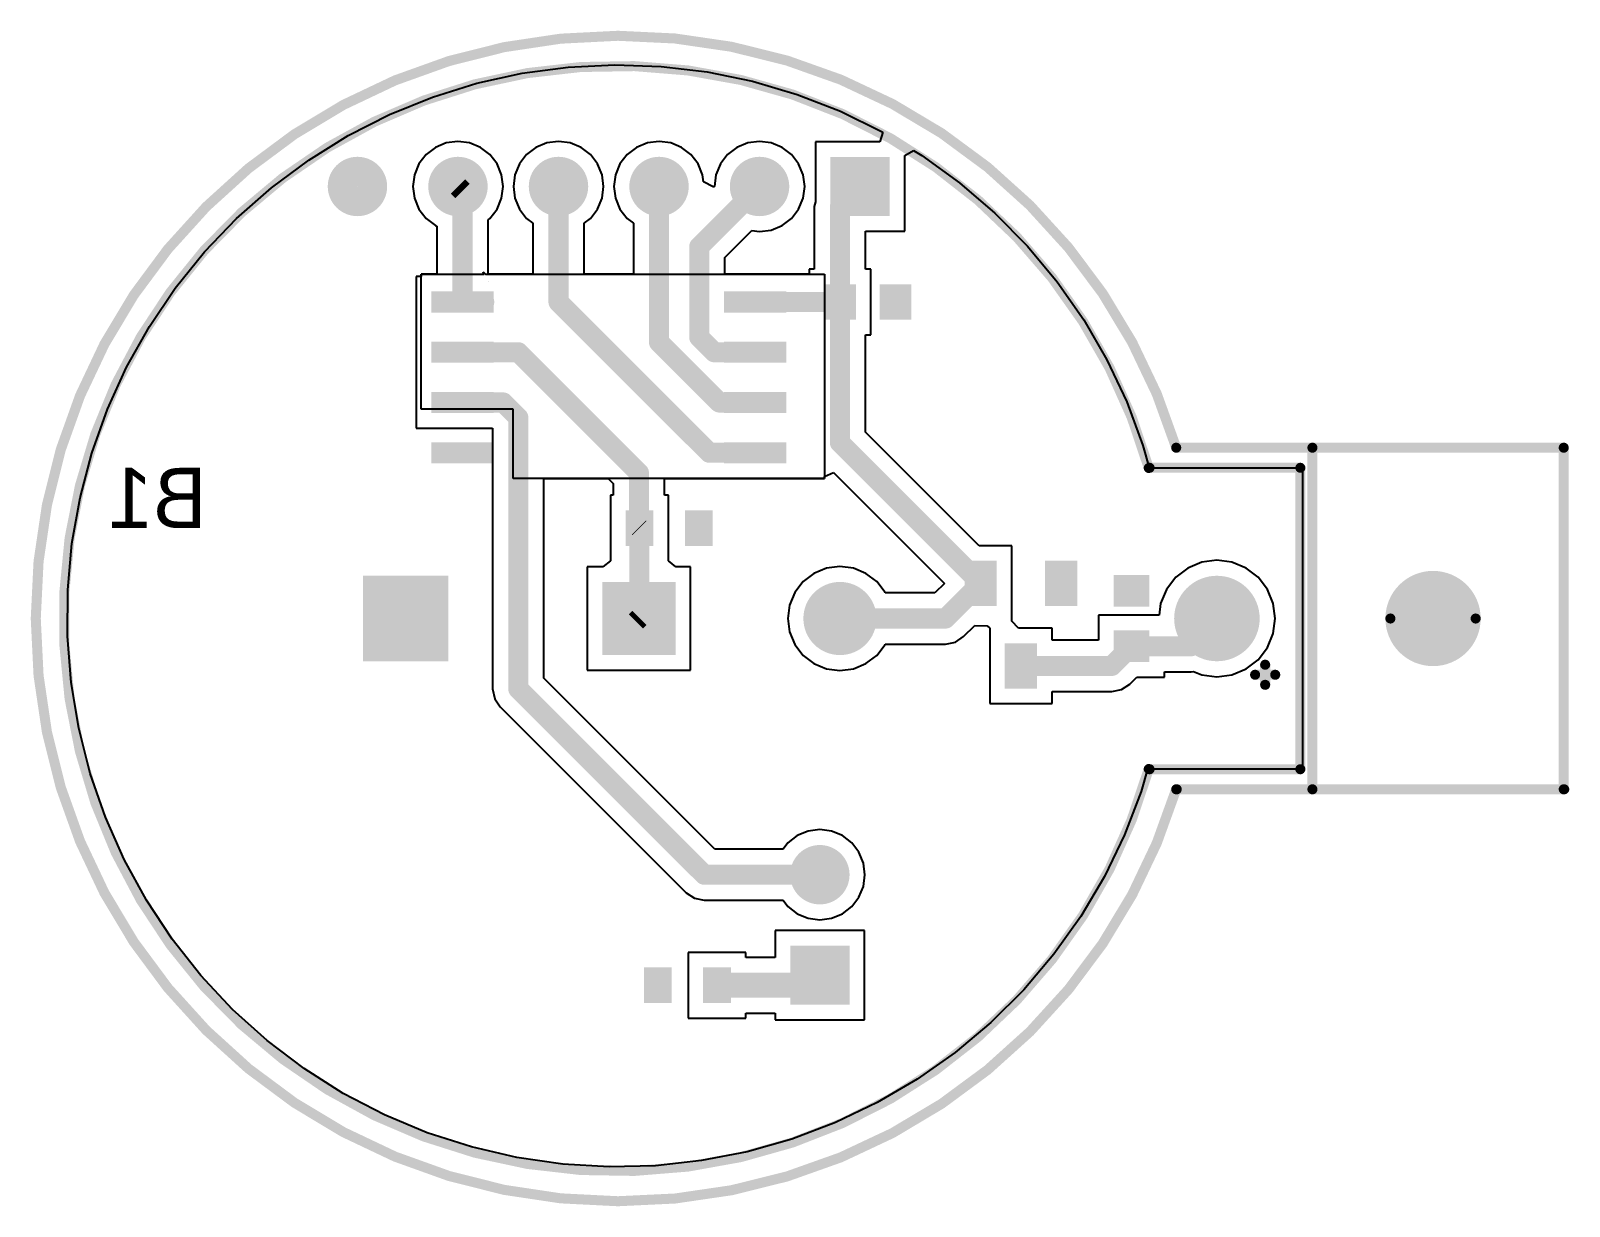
# Model space of a CAD drawing. Header units: millimetres. Extents: x 1.33 to 2.86, y 0.66 to 1.83.
import ezdxf

# ---------------------------------------------------------------- set-up
doc = ezdxf.new("R2010")
doc.units = ezdxf.units.MM
doc.header["$MEASUREMENT"] = 0
for name, color, linetype in [('BottomLayer', 5, 'Continuous'), ('BottomOverlay', 54, 'Continuous'), ('Mechanical9', 56, 'Continuous'), ('PadHoleLayer', 156, 'Continuous'), ('TopLayer', 1, 'Continuous')]:
    doc.layers.add(name, color=color, linetype=linetype)

# ---------------------------------------------------------------- blocks, each defined once
blk = doc.blocks.new('1025_B_1')
at = {"layer": 'BottomLayer', "const_width": 0.0425}
blk.add_lwpolyline([(0.7857, 0, 1), (0.8283, 0, 1)], format="xyb", close=True, dxfattribs=at)
at = {"layer": 'BottomLayer'}
blk.add_solid([(-0.0425, -0.0425), (0.0425, -0.0425), (-0.0425, 0.0425), (0.0425, 0.0425)], dxfattribs=at)
at = {"layer": 'BottomOverlay', "const_width": 0.01}
blk.add_lwpolyline([(0.7392, -0.1498, -7.20545), (0.7392, 0.1498)], format="xyb", dxfattribs=at)
at = {"layer": 'BottomOverlay', "const_width": 0.005}
for points in [[(0.7367, 0.1498, 1), (0.7417, 0.1498, 1)], [(0.7375, 0.15, 1), (0.7425, 0.15, 1)], [(0.8875, 0.15, 1), (0.8925, 0.15, 1)], [(0.8875, 0.15, 1), (0.8925, 0.15, 1)], [(0.8525, -0.046, 1), (0.8575, -0.046, 1)], [(0.8425, -0.056, 1), (0.8475, -0.056, 1)], [(0.8525, -0.066, 1), (0.8575, -0.066, 1)], [(0.8625, -0.056, 1), (0.8675, -0.056, 1)], [(0.7367, -0.1498, 1), (0.7417, -0.1498, 1)], [(0.7375, -0.15, 1), (0.7425, -0.15, 1)], [(0.8875, -0.15, 1), (0.8925, -0.15, 1)], [(0.8875, -0.15, 1), (0.8925, -0.15, 1)]]:
    blk.add_lwpolyline(points, format="xyb", close=True, dxfattribs=at)
at = {"layer": 'BottomOverlay', "const_width": 0.01}
for points in [[(0.74, 0.15), (0.89, 0.15)], [(0.89, -0.15), (0.89, 0.15)], [(0.855, -0.066), (0.855, -0.046)], [(0.845, -0.056), (0.865, -0.056)], [(0.74, -0.15), (0.89, -0.15)]]:
    blk.add_lwpolyline(points, dxfattribs=at)
at = {"layer": 'PadHoleLayer', "const_width": 0.03}
for points in [[(-0.015, 0, 1), (0.015, 0, 1)], [(0.792, 0, 1), (0.822, 0, 1)]]:
    blk.add_lwpolyline(points, format="xyb", close=True, dxfattribs=at)
at = {"layer": 'TopLayer', "const_width": 0.0425}
blk.add_lwpolyline([(0.7857, 0, 1), (0.8283, 0, 1)], format="xyb", close=True, dxfattribs=at)
at = {"layer": 'TopLayer'}
blk.add_solid([(-0.0425, -0.0425), (0.0425, -0.0425), (-0.0425, 0.0425), (0.0425, 0.0425)], dxfattribs=at)
blk = doc.blocks.new('HDR1X6_2')
at = {"layer": 'BottomLayer', "const_width": 0.0295}
for points in [[(0.0852, 0, 1), (0.1148, 0, 1)], [(0.1852, 0, 1), (0.2148, 0, 1)], [(0.2852, 0, 1), (0.3148, 0, 1)], [(0.3852, 0, 1), (0.4148, 0, 1)], [(0.4852, 0, 1), (0.5148, 0, 1)]]:
    blk.add_lwpolyline(points, format="xyb", close=True, dxfattribs=at)
at = {"layer": 'BottomLayer'}
blk.add_solid([(-0.0295, -0.0295), (0.0295, -0.0295), (-0.0295, 0.0295), (0.0295, 0.0295)], dxfattribs=at)
at = {"layer": 'PadHoleLayer', "const_width": 0.0177}
for points in [[(-0.0089, 0, 1), (0.0089, 0, 1)], [(0.0911, 0, 1), (0.1089, 0, 1)], [(0.1911, 0, 1), (0.2089, 0, 1)], [(0.2911, 0, 1), (0.3089, 0, 1)], [(0.3911, 0, 1), (0.4089, 0, 1)], [(0.4911, 0, 1), (0.5089, 0, 1)]]:
    blk.add_lwpolyline(points, format="xyb", close=True, dxfattribs=at)
at = {"layer": 'TopLayer', "const_width": 0.0295}
for points in [[(0.0852, 0, 1), (0.1148, 0, 1)], [(0.1852, 0, 1), (0.2148, 0, 1)], [(0.2852, 0, 1), (0.3148, 0, 1)], [(0.3852, 0, 1), (0.4148, 0, 1)], [(0.4852, 0, 1), (0.5148, 0, 1)]]:
    blk.add_lwpolyline(points, format="xyb", close=True, dxfattribs=at)
at = {"layer": 'TopLayer'}
blk.add_solid([(-0.0295, -0.0295), (0.0295, -0.0295), (-0.0295, 0.0295), (0.0295, 0.0295)], dxfattribs=at)
blk = doc.blocks.new('SOT_23_3')
at = {"layer": 'TopLayer'}
for points in [[(-0.016, 0.0147), (0.016, 0.0147), (-0.016, 0.0597), (0.016, 0.0597)], [(-0.056, -0.0675), (-0.024, -0.0675), (-0.056, -0.0225), (-0.024, -0.0225)], [(0.024, -0.0675), (0.056, -0.0675), (0.024, -0.0225), (0.056, -0.0225)]]:
    blk.add_solid(points, dxfattribs=at)
blk = doc.blocks.new('1608_0603__4')
at = {"layer": 'TopLayer'}
for points in [[(-0.0118, -0.0177), (-0.0118, 0.0177), (-0.0433, -0.0177), (-0.0433, 0.0177)], [(0.0433, -0.0177), (0.0433, 0.0177), (0.0118, -0.0177), (0.0118, 0.0177)]]:
    blk.add_solid(points, dxfattribs=at)
blk = doc.blocks.new('HDR1X2_5')
at = {"layer": 'BottomLayer', "const_width": 0.0295}
blk.add_lwpolyline([(0.0852, 0, 1), (0.1148, 0, 1)], format="xyb", close=True, dxfattribs=at)
at = {"layer": 'BottomLayer'}
blk.add_solid([(-0.0295, -0.0295), (0.0295, -0.0295), (-0.0295, 0.0295), (0.0295, 0.0295)], dxfattribs=at)
at = {"layer": 'PadHoleLayer', "const_width": 0.0177}
for points in [[(-0.0089, 0, 1), (0.0089, 0, 1)], [(0.0911, 0, 1), (0.1089, 0, 1)]]:
    blk.add_lwpolyline(points, format="xyb", close=True, dxfattribs=at)
at = {"layer": 'TopLayer', "const_width": 0.0295}
blk.add_lwpolyline([(0.0852, 0, 1), (0.1148, 0, 1)], format="xyb", close=True, dxfattribs=at)
at = {"layer": 'TopLayer'}
blk.add_solid([(-0.0295, -0.0295), (0.0295, -0.0295), (-0.0295, 0.0295), (0.0295, 0.0295)], dxfattribs=at)
blk = doc.blocks.new('1608_0603__6')
at = {"layer": 'TopLayer'}
for points in [[(-0.0118, -0.0177), (-0.0118, 0.0177), (-0.0433, -0.0177), (-0.0433, 0.0177)], [(0.0433, -0.0177), (0.0433, 0.0177), (0.0118, -0.0177), (0.0118, 0.0177)]]:
    blk.add_solid(points, dxfattribs=at)
blk = doc.blocks.new('SPST_2_7')
at = {"layer": 'BottomLayer', "const_width": 0.0364}
blk.add_lwpolyline([(0.0818, 0, 1), (0.1182, 0, 1)], format="xyb", close=True, dxfattribs=at)
at = {"layer": 'BottomLayer'}
blk.add_solid([(-0.1364, -0.0364), (-0.0636, -0.0364), (-0.1364, 0.0364), (-0.0636, 0.0364)], dxfattribs=at)
at = {"layer": 'PadHoleLayer', "const_width": 0.0217}
for points in [[(-0.1108, 0, 1), (-0.0892, 0, 1)], [(0.0892, 0, 1), (0.1108, 0, 1)]]:
    blk.add_lwpolyline(points, format="xyb", close=True, dxfattribs=at)
at = {"layer": 'TopLayer', "const_width": 0.0364}
blk.add_lwpolyline([(0.0818, 0, 1), (0.1182, 0, 1)], format="xyb", close=True, dxfattribs=at)
at = {"layer": 'TopLayer'}
blk.add_solid([(-0.1364, -0.0364), (-0.0636, -0.0364), (-0.1364, 0.0364), (-0.0636, 0.0364)], dxfattribs=at)
blk = doc.blocks.new('J1_0603_8')
at = {"layer": 'TopLayer'}
for points in [[(-0.0157, -0.0177), (-0.0157, 0.0177), (-0.0433, -0.0177), (-0.0433, 0.0177)], [(0.0433, -0.0177), (0.0433, 0.0177), (0.0157, -0.0177), (0.0157, 0.0177)]]:
    blk.add_solid(points, dxfattribs=at)
blk = doc.blocks.new('J1_0603_9')
at = {"layer": 'TopLayer'}
for points in [[(-0.0157, -0.0177), (-0.0157, 0.0177), (-0.0433, -0.0177), (-0.0433, 0.0177)], [(0.0433, -0.0177), (0.0433, 0.0177), (0.0157, -0.0177), (0.0157, 0.0177)]]:
    blk.add_solid(points, dxfattribs=at)
blk = doc.blocks.new('8S2_10')
at = {"layer": 'TopLayer'}
for points in [[(-0.1765, 0.0645), (-0.1145, 0.0645), (-0.1765, 0.0855), (-0.1145, 0.0855)], [(0.1145, 0.0645), (0.1765, 0.0645), (0.1145, 0.0855), (0.1765, 0.0855)], [(-0.1765, 0.0145), (-0.1145, 0.0145), (-0.1765, 0.0355), (-0.1145, 0.0355)], [(0.1145, 0.0145), (0.1765, 0.0145), (0.1145, 0.0355), (0.1765, 0.0355)], [(-0.1765, -0.0355), (-0.1145, -0.0355), (-0.1765, -0.0145), (-0.1145, -0.0145)], [(0.1145, -0.0355), (0.1765, -0.0355), (0.1145, -0.0145), (0.1765, -0.0145)], [(-0.1765, -0.0855), (-0.1145, -0.0855), (-0.1765, -0.0645), (-0.1145, -0.0645)], [(0.1145, -0.0855), (0.1765, -0.0855), (0.1145, -0.0645), (0.1765, -0.0645)]]:
    blk.add_solid(points, dxfattribs=at)

msp = doc.modelspace()

# ---------------------------------------------------------------- linework, layer by layer
at = {"layer": 'BottomLayer', "const_width": 0.03}
msp.add_lwpolyline([(2.705, 1.245, 1), (2.735, 1.245, 1)], format="xyb", close=True, dxfattribs=at)
at = {"layer": 'Mechanical9', "const_width": 0.01}
msp.add_lwpolyline([(2.4645, 1.075, -6.673687), (2.4645, 1.415)], format="xyb", dxfattribs=at)
for points in [[(2.4645, 1.415), (2.85, 1.415)], [(2.6, 1.075), (2.6, 1.415)], [(2.85, 1.075), (2.85, 1.415)], [(2.465, 1.075), (2.8505, 1.075)]]:
    msp.add_lwpolyline(points, dxfattribs=at)
at = {"layer": 'Mechanical9'}
for points, const_width in [([(2.462, 1.415, 1), (2.467, 1.415, 1)], 0.005), ([(2.462, 1.415, 1), (2.467, 1.415, 1)], 0.005), ([(2.5975, 1.415, 1), (2.6025, 1.415, 1)], 0.005), ([(2.8475, 1.415, 1), (2.8525, 1.415, 1)], 0.005), ([(2.8475, 1.415, 1), (2.8525, 1.415, 1)], 0.005), ([(2.7624, 1.245, 1), (2.6776, 1.245, 1)], 0.01), ([(2.6751, 1.245, 1), (2.6801, 1.245, 1)], 0.005), ([(2.7599, 1.245, 1), (2.7649, 1.245, 1)], 0.005), ([(2.462, 1.075, 1), (2.467, 1.075, 1)], 0.005), ([(2.4625, 1.075, 1), (2.4675, 1.075, 1)], 0.005), ([(2.5975, 1.075, 1), (2.6025, 1.075, 1)], 0.005), ([(2.8475, 1.075, 1), (2.8525, 1.075, 1)], 0.005), ([(2.848, 1.075, 1), (2.853, 1.075, 1)], 0.005)]:
    msp.add_lwpolyline(points, format="xyb", close=True, dxfattribs=dict(at, const_width=const_width))
at = {"layer": 'PadHoleLayer', "const_width": 0.045}
msp.add_lwpolyline([(2.6975, 1.245, 1), (2.7425, 1.245, 1)], format="xyb", close=True, dxfattribs=at)
at = {"layer": 'TopLayer'}
for p, q in [((1.8139, 1.7877), (1.8597, 1.7939)), ((1.8597, 1.7939), (1.9059, 1.7961)), ((1.9059, 1.7961), (1.952, 1.7945)), ((1.952, 1.7945), (1.9979, 1.789)), ((1.7247, 1.764), (1.7688, 1.7777)), ((1.7688, 1.7777), (1.8139, 1.7877)), ((1.9979, 1.789), (2.0431, 1.7797)), ((2.0431, 1.7797), (2.0874, 1.7666)), ((1.6819, 1.7466), (1.7247, 1.764)), ((2.0874, 1.7666), (2.1305, 1.7498)), ((1.6408, 1.7256), (1.6819, 1.7466)), ((2.1305, 1.7498), (2.1719, 1.7295)), ((2.1719, 1.7295), (2.1725, 1.7292)), ((1.6015, 1.7013), (1.6408, 1.7256)), ((1.7384, 1.7184), (1.7275, 1.7139)), ((1.75, 1.7199), (1.7384, 1.7184)), ((1.7616, 1.7184), (1.75, 1.7199)), ((1.7725, 1.7139), (1.7616, 1.7184)), ((1.8384, 1.7184), (1.8275, 1.7139)), ((1.85, 1.7199), (1.8384, 1.7184)), ((1.8616, 1.7184), (1.85, 1.7199)), ((1.8725, 1.7139), (1.8616, 1.7184)), ((1.9384, 1.7184), (1.9275, 1.7139)), ((1.95, 1.7199), (1.9384, 1.7184)), ((1.9616, 1.7184), (1.95, 1.7199)), ((1.9725, 1.7139), (1.9616, 1.7184)), ((2.0384, 1.7184), (2.0275, 1.7139)), ((2.05, 1.7199), (2.0384, 1.7184)), ((2.0616, 1.7184), (2.05, 1.7199)), ((2.0725, 1.7139), (2.0616, 1.7184)), ((2.1698, 1.7195), (2.1055, 1.7195)), ((2.1055, 1.7195), (2.1055, 1.6598)), ((2.1725, 1.7292), (2.1698, 1.7195)), ((1.5644, 1.6738), (1.6015, 1.7013)), ((1.7182, 1.7068), (1.7111, 1.6975)), ((1.7275, 1.7139), (1.7182, 1.7068)), ((1.7818, 1.7068), (1.7725, 1.7139)), ((1.7889, 1.6975), (1.7818, 1.7068)), ((1.8182, 1.7068), (1.8111, 1.6975)), ((1.8275, 1.7139), (1.8182, 1.7068)), ((1.8818, 1.7068), (1.8725, 1.7139)), ((1.8889, 1.6975), (1.8818, 1.7068)), ((1.9182, 1.7068), (1.9111, 1.6975)), ((1.9275, 1.7139), (1.9182, 1.7068)), ((1.9818, 1.7068), (1.9725, 1.7139)), ((1.9889, 1.6975), (1.9818, 1.7068)), ((2.0182, 1.7068), (2.0111, 1.6975)), ((2.0275, 1.7139), (2.0182, 1.7068)), ((2.0818, 1.7068), (2.0725, 1.7139)), ((2.0889, 1.6975), (2.0818, 1.7068)), ((2.1945, 1.7058), (2.2032, 1.7107)), ((2.1945, 1.6305), (2.1945, 1.7058)), ((2.2032, 1.7107), (2.2115, 1.7057)), ((2.2115, 1.7057), (2.249, 1.6787)), ((1.7066, 1.6866), (1.7051, 1.675)), ((1.7111, 1.6975), (1.7066, 1.6866)), ((1.7934, 1.6866), (1.7889, 1.6975)), ((1.7949, 1.675), (1.7934, 1.6866)), ((1.8066, 1.6866), (1.8051, 1.675)), ((1.8111, 1.6975), (1.8066, 1.6866)), ((1.8934, 1.6866), (1.8889, 1.6975)), ((1.8949, 1.675), (1.8934, 1.6866)), ((1.9066, 1.6866), (1.9051, 1.675)), ((1.9111, 1.6975), (1.9066, 1.6866)), ((1.9934, 1.6866), (1.9889, 1.6975)), ((1.9943, 1.6797), (1.9934, 1.6866)), ((2.0066, 1.6866), (2.0051, 1.675)), ((2.0111, 1.6975), (2.0066, 1.6866)), ((2.0934, 1.6866), (2.0889, 1.6975)), ((2.0949, 1.675), (2.0934, 1.6866)), ((1.5298, 1.6432), (1.5644, 1.6738)), ((1.7051, 1.675), (1.7066, 1.6634)), ((1.7934, 1.6634), (1.7949, 1.675)), ((1.8051, 1.675), (1.8066, 1.6634)), ((1.8934, 1.6634), (1.8949, 1.675)), ((1.9051, 1.675), (1.9066, 1.6634)), ((2.004, 1.6747), (1.9943, 1.6797)), ((2.0046, 1.6746), (2.004, 1.6747)), ((2.0051, 1.675), (2.0046, 1.6746)), ((2.0934, 1.6634), (2.0949, 1.675)), ((2.249, 1.6787), (2.2841, 1.6486)), ((1.7066, 1.6634), (1.7111, 1.6525)), ((1.7889, 1.6525), (1.7934, 1.6634)), ((1.8066, 1.6634), (1.8111, 1.6525)), ((1.8889, 1.6525), (1.8934, 1.6634)), ((1.9066, 1.6634), (1.9111, 1.6525)), ((2.0889, 1.6525), (2.0934, 1.6634)), ((2.1055, 1.6598), (2.1045, 1.655)), ((2.1045, 1.655), (2.1045, 1.5927)), ((1.4978, 1.6098), (1.5298, 1.6432)), ((1.7111, 1.6525), (1.7182, 1.6432)), ((1.7182, 1.6432), (1.7275, 1.6361)), ((1.78, 1.6419), (1.7818, 1.6432)), ((1.78, 1.5877), (1.78, 1.6419)), ((1.7818, 1.6432), (1.7889, 1.6525)), ((1.8111, 1.6525), (1.8182, 1.6432)), ((1.8182, 1.6432), (1.8245, 1.6384)), ((1.8245, 1.6384), (1.8245, 1.5877)), ((1.8755, 1.6384), (1.8818, 1.6432)), ((1.8755, 1.5877), (1.8755, 1.6384)), ((1.8818, 1.6432), (1.8889, 1.6525)), ((1.9111, 1.6525), (1.9182, 1.6432)), ((1.9182, 1.6432), (1.9245, 1.6384)), ((1.9245, 1.6384), (1.9245, 1.5877)), ((2.0725, 1.6361), (2.0818, 1.6432)), ((2.0818, 1.6432), (2.0889, 1.6525)), ((2.2841, 1.6486), (2.3165, 1.6157)), ((1.7275, 1.6361), (1.729, 1.6355)), ((1.729, 1.6355), (1.729, 1.5877)), ((2.0155, 1.6044), (2.0422, 1.6311)), ((2.0422, 1.6311), (2.05, 1.6301)), ((2.05, 1.6301), (2.0616, 1.6316)), ((2.0616, 1.6316), (2.0725, 1.6361)), ((2.1555, 1.5927), (2.1555, 1.6305)), ((2.1555, 1.6305), (2.1945, 1.6305)), ((1.4688, 1.5738), (1.4978, 1.6098)), ((2.3165, 1.6157), (2.346, 1.5802)), ((2.0155, 1.5877), (2.0155, 1.6044)), ((2.1045, 1.5927), (2.0993, 1.5927)), ((2.0993, 1.5927), (2.0993, 1.5877)), ((2.1607, 1.5927), (2.1555, 1.5927)), ((2.1607, 1.5273), (2.1607, 1.5927)), ((1.7135, 1.5855), (1.7085, 1.5855)), ((1.7085, 1.5855), (1.7085, 1.5345)), ((1.7135, 1.4532), (1.7135, 1.5877)), ((1.7135, 1.5877), (1.7762, 1.5877)), ((1.729, 1.5877), (1.7135, 1.5877)), ((1.7135, 1.5877), (1.7135, 1.5855)), ((1.7762, 1.5877), (1.775, 1.59)), ((1.775, 1.59), (1.7773, 1.5877)), ((1.7773, 1.5877), (2.1145, 1.5877)), ((1.8245, 1.5877), (1.78, 1.5877)), ((1.78, 1.5805), (1.78, 1.5805)), ((1.9245, 1.5877), (1.8755, 1.5877)), ((2.0993, 1.5877), (2.0155, 1.5877)), ((2.1145, 1.5877), (2.1145, 1.3845)), ((2.346, 1.5802), (2.3725, 1.5423)), ((1.443, 1.5356), (1.4688, 1.5738)), ((1.4204, 1.4953), (1.443, 1.5356)), ((1.7085, 1.5345), (1.7085, 1.4845)), ((2.3725, 1.5423), (2.3956, 1.5023)), ((2.1555, 1.4306), (2.1555, 1.5273)), ((2.1555, 1.5273), (2.1607, 1.5273)), ((2.3956, 1.5023), (2.4153, 1.4605)), ((1.4013, 1.4532), (1.4204, 1.4953)), ((1.7085, 1.4845), (1.7085, 1.4345)), ((2.4153, 1.4605), (2.4314, 1.4172)), ((1.3858, 1.4097), (1.4013, 1.4532)), ((1.805, 1.4532), (1.7135, 1.4532)), ((1.805, 1.3845), (1.805, 1.4532)), ((1.7085, 1.4345), (1.7845, 1.4345)), ((1.7845, 1.4345), (1.7845, 1.4344)), ((1.7845, 1.4344), (1.7845, 1.175)), ((2.2685, 1.3175), (2.1555, 1.4306)), ((1.374, 1.365), (1.3858, 1.4097)), ((2.4314, 1.4172), (2.4376, 1.395)), ((2.4376, 1.395), (2.59, 1.395)), ((2.59, 1.395), (2.59, 1.095)), ((2.1145, 1.3845), (1.805, 1.3845)), ((1.8355, 1.1856), (1.8355, 1.3845)), ((1.8355, 1.3845), (1.8994, 1.3845)), ((1.8994, 1.3845), (1.9045, 1.3794)), ((1.9045, 1.3794), (1.9045, 1.3677)), ((1.9555, 1.3677), (1.9555, 1.3845)), ((1.9555, 1.3845), (1.9995, 1.3845)), ((1.9995, 1.3845), (1.9995, 1.3845)), ((1.9995, 1.3845), (2.0915, 1.3845)), ((2.0915, 1.3845), (2.0915, 1.3845)), ((2.0915, 1.3845), (2.1145, 1.3845)), ((2.1145, 1.3864), (2.1237, 1.3902)), ((2.1145, 1.3845), (2.1145, 1.3864)), ((2.1237, 1.3902), (2.234, 1.28)), ((1.366, 1.3195), (1.374, 1.365)), ((1.9045, 1.3677), (1.9017, 1.3677)), ((1.9017, 1.3677), (1.9017, 1.3023)), ((1.9593, 1.3677), (1.9555, 1.3677)), ((1.9593, 1.3023), (1.9593, 1.3677)), ((1.3619, 1.2735), (1.366, 1.3195)), ((2.301, 1.3175), (2.2685, 1.3175)), ((2.301, 1.2453), (2.301, 1.3175)), ((1.9017, 1.3023), (1.8941, 1.2964)), ((1.9668, 1.2964), (1.9593, 1.3023)), ((2.49, 1.301), (2.476, 1.2952)), ((2.505, 1.303), (2.49, 1.301)), ((2.52, 1.301), (2.505, 1.303)), ((2.534, 1.2952), (2.52, 1.301)), ((1.8941, 1.2964), (1.8786, 1.2964)), ((1.8786, 1.2964), (1.8786, 1.1936)), ((1.9814, 1.2964), (1.9668, 1.2964)), ((1.9814, 1.1936), (1.9814, 1.2964)), ((2.1041, 1.2899), (2.0933, 1.2817)), ((2.1166, 1.2951), (2.1041, 1.2899)), ((2.13, 1.2969), (2.1166, 1.2951)), ((2.1434, 1.2951), (2.13, 1.2969)), ((2.1559, 1.2899), (2.1434, 1.2951)), ((2.1667, 1.2817), (2.1559, 1.2899)), ((2.464, 1.286), (2.4548, 1.274)), ((2.476, 1.2952), (2.464, 1.286)), ((2.546, 1.286), (2.534, 1.2952)), ((2.5552, 1.274), (2.546, 1.286)), ((1.3617, 1.2273), (1.3619, 1.2735)), ((2.0851, 1.2709), (2.0799, 1.2584)), ((2.0933, 1.2817), (2.0851, 1.2709)), ((2.1749, 1.2709), (2.1667, 1.2817)), ((2.1751, 1.2705), (2.1749, 1.2709)), ((2.2244, 1.2705), (2.1751, 1.2705)), ((2.234, 1.28), (2.2244, 1.2705)), ((2.4548, 1.274), (2.449, 1.26)), ((2.561, 1.26), (2.5552, 1.274)), ((2.0799, 1.2584), (2.0781, 1.245)), ((2.449, 1.26), (2.4474, 1.2482)), ((2.563, 1.245), (2.561, 1.26)), ((2.0781, 1.245), (2.0799, 1.2316)), ((2.301, 1.2425), (2.301, 1.2453)), ((2.3077, 1.2353), (2.301, 1.2425)), ((2.4474, 1.2482), (2.3873, 1.2482)), ((2.3873, 1.2482), (2.3873, 1.2233)), ((2.561, 1.23), (2.563, 1.245)), ((1.3653, 1.1813), (1.3617, 1.2273)), ((2.0799, 1.2316), (2.0851, 1.2191)), ((2.2448, 1.2215), (2.253, 1.227)), ((2.253, 1.227), (2.2641, 1.238)), ((2.2641, 1.238), (2.2766, 1.2378)), ((2.2766, 1.2378), (2.279, 1.2353)), ((2.279, 1.2353), (2.279, 1.2325)), ((2.279, 1.2325), (2.279, 1.1603)), ((2.341, 1.2353), (2.3077, 1.2353)), ((2.341, 1.2233), (2.341, 1.2353)), ((2.5552, 1.216), (2.561, 1.23)), ((2.0851, 1.2191), (2.0933, 1.2083)), ((2.1667, 1.2083), (2.1749, 1.2191)), ((2.1749, 1.2191), (2.1751, 1.2195)), ((2.1751, 1.2195), (2.235, 1.2195)), ((2.235, 1.2195), (2.2448, 1.2215)), ((2.3873, 1.2233), (2.341, 1.2233)), ((2.546, 1.204), (2.5552, 1.216)), ((2.0933, 1.2083), (2.1041, 1.2001)), ((2.1041, 1.2001), (2.1166, 1.1949)), ((2.1166, 1.1949), (2.13, 1.1931)), ((2.13, 1.1931), (2.1434, 1.1949)), ((2.1434, 1.1949), (2.1559, 1.2001)), ((2.1559, 1.2001), (2.1667, 1.2083)), ((2.52, 1.189), (2.534, 1.1948)), ((2.534, 1.1948), (2.546, 1.204)), ((1.3729, 1.1357), (1.3653, 1.1813)), ((2.0056, 1.0155), (1.8355, 1.1856)), ((1.8786, 1.1936), (1.9814, 1.1936)), ((2.4101, 1.1742), (2.4184, 1.1798)), ((2.4184, 1.1798), (2.4253, 1.1867)), ((2.4253, 1.1867), (2.4527, 1.1867)), ((2.4527, 1.1867), (2.4527, 1.192)), ((2.4527, 1.192), (2.4794, 1.192)), ((2.4794, 1.192), (2.4817, 1.1924)), ((2.4817, 1.1924), (2.49, 1.189)), ((2.49, 1.189), (2.505, 1.187)), ((2.505, 1.187), (2.52, 1.189)), ((1.7845, 1.175), (1.7865, 1.1652)), ((1.7865, 1.1652), (1.792, 1.157)), ((2.341, 1.1603), (2.341, 1.1723)), ((2.341, 1.1723), (2.4004, 1.1723)), ((2.4004, 1.1723), (2.4101, 1.1742)), ((1.792, 1.157), (1.977, 0.972)), ((2.279, 1.1603), (2.341, 1.1603)), ((1.3842, 1.0909), (1.3729, 1.1357)), ((1.3992, 1.0472), (1.3842, 1.0909)), ((2.4361, 1.095), (2.4297, 1.0728)), ((2.59, 1.095), (2.4361, 1.095)), ((2.4361, 1.095), (2.4361, 1.095)), ((2.4297, 1.0728), (2.4131, 1.0297)), ((1.4179, 1.005), (1.3992, 1.0472)), ((2.0875, 1.0289), (2.0782, 1.0218)), ((2.0984, 1.0334), (2.0875, 1.0289)), ((2.11, 1.0349), (2.0984, 1.0334)), ((2.1216, 1.0334), (2.11, 1.0349)), ((2.1325, 1.0289), (2.1216, 1.0334)), ((2.1418, 1.0218), (2.1325, 1.0289)), ((2.4131, 1.0297), (2.393, 0.9881)), ((2.0734, 1.0155), (2.0056, 1.0155)), ((2.0782, 1.0218), (2.0734, 1.0155)), ((2.1489, 1.0125), (2.1418, 1.0218)), ((2.1534, 1.0016), (2.1489, 1.0125)), ((1.4401, 0.9645), (1.4179, 1.005)), ((2.1549, 0.99), (2.1534, 1.0016)), ((2.1534, 0.9784), (2.1549, 0.99)), ((2.393, 0.9881), (2.3695, 0.9484)), ((1.4656, 0.9259), (1.4401, 0.9645)), ((1.977, 0.972), (1.9852, 0.9665)), ((1.9852, 0.9665), (1.995, 0.9645)), ((1.995, 0.9645), (2.0734, 0.9645)), ((2.0734, 0.9645), (2.0782, 0.9582)), ((2.1418, 0.9582), (2.1489, 0.9675)), ((2.1489, 0.9675), (2.1534, 0.9784)), ((2.0782, 0.9582), (2.0875, 0.9511)), ((2.0875, 0.9511), (2.0984, 0.9466)), ((2.1216, 0.9466), (2.1325, 0.9511)), ((2.1325, 0.9511), (2.1418, 0.9582)), ((2.1545, 0.9345), (2.0655, 0.9345)), ((2.0655, 0.9345), (2.0655, 0.9077)), ((2.0984, 0.9466), (2.11, 0.9451)), ((2.11, 0.9451), (2.1216, 0.9466)), ((2.1545, 0.8455), (2.1545, 0.9345)), ((2.3695, 0.9484), (2.3427, 0.9108)), ((1.4942, 0.8897), (1.4656, 0.9259)), ((2.0365, 0.9127), (1.9789, 0.9127)), ((1.9789, 0.9127), (1.9789, 0.8473)), ((2.0365, 0.9077), (2.0365, 0.9127)), ((2.0655, 0.9077), (2.0365, 0.9077)), ((2.3427, 0.9108), (2.3128, 0.8755)), ((1.5258, 0.856), (1.4942, 0.8897)), ((2.3128, 0.8755), (2.28, 0.8429)), ((1.5601, 0.8251), (1.5258, 0.856)), ((1.9789, 0.8473), (2.0365, 0.8473)), ((2.0365, 0.8473), (2.0365, 0.8523)), ((2.0365, 0.8523), (2.0655, 0.8523)), ((2.0655, 0.8523), (2.0655, 0.8455)), ((2.0655, 0.8455), (2.1545, 0.8455)), ((2.28, 0.8429), (2.2447, 0.8132)), ((1.5969, 0.7971), (1.5601, 0.8251)), ((2.2447, 0.8132), (2.2069, 0.7866)), ((1.6359, 0.7724), (1.5969, 0.7971)), ((2.2069, 0.7866), (2.1671, 0.7632)), ((1.6769, 0.7511), (1.6359, 0.7724)), ((1.7195, 0.7332), (1.6769, 0.7511)), ((2.1671, 0.7632), (2.1254, 0.7433)), ((2.1254, 0.7433), (2.0822, 0.7269)), ((1.7635, 0.719), (1.7195, 0.7332)), ((2.0822, 0.7269), (2.0378, 0.7143)), ((1.8085, 0.7086), (1.7635, 0.719)), ((1.8542, 0.702), (1.8085, 0.7086)), ((1.9924, 0.7054), (1.9465, 0.7004)), ((2.0378, 0.7143), (1.9924, 0.7054)), ((1.9003, 0.6992), (1.8542, 0.702)), ((1.9465, 0.7004), (1.9003, 0.6992))]:
    msp.add_line(p, q, dxfattribs=at)
for points, const_width in [([(1.75, 1.675), (1.7545, 1.6705)], 0.02), ([(1.85, 1.56), (1.85, 1.675)], 0.02), ([(1.95, 1.52), (1.95, 1.675)], 0.02), ([(1.99, 1.615), (2.05, 1.675)], 0.02), ([(2.13, 1.655), (2.15, 1.675)], 0.02), ([(1.7545, 1.56), (1.7545, 1.6705)], 0.02), ([(2.13, 1.56), (2.13, 1.655)], 0.02), ([(1.99, 1.525), (1.99, 1.615)], 0.02), ([(1.7545, 1.56), (1.7761, 1.56)], 0.02), ([(1.85, 1.56), (2, 1.41)], 0.02), ([(2.0455, 1.56), (2.13, 1.56)], 0.02), ([(2.13, 1.42), (2.13, 1.56)], 0.02), ([(1.99, 1.525), (2.005, 1.51)], 0.02), ([(1.7545, 1.51), (1.81, 1.51)], 0.02), ([(1.81, 1.51), (1.93, 1.39)], 0.02), ([(1.95, 1.52), (2.01, 1.46)], 0.02), ([(2.005, 1.51), (2.0455, 1.51)], 0.02), ([(1.7545, 1.46), (1.795, 1.46)], 0.02), ([(1.795, 1.46), (1.81, 1.445)], 0.02), ([(2.01, 1.46), (2.0455, 1.46)], 0.02), ([(1.81, 1.175), (1.81, 1.445)], 0.02), ([(2.13, 1.42), (2.27, 1.28)], 0.02), ([(2, 1.41), (2.0455, 1.41)], 0.02), ([(1.93, 1.3355), (1.93, 1.39)], 0.02), ([(1.93, 1.3355), (1.9305, 1.335)], 0.02), ([(1.9305, 1.2455), (1.9305, 1.335)], 0.02), ([(2.235, 1.245), (2.27, 1.28)], 0.02), ([(1.927, 1.242), (1.93, 1.245)], 0.02), ([(1.93, 1.245), (1.9305, 1.2455)], 0.02), ([(2.13, 1.245), (2.235, 1.245)], 0.02), ([(2.4794, 1.2174), (2.507, 1.245)], 0.02), ([(2.4004, 1.1978), (2.42, 1.2174)], 0.02), ([(2.42, 1.2174), (2.4794, 1.2174)], 0.02), ([(2.31, 1.1978), (2.4004, 1.1978)], 0.02), ([(1.81, 1.175), (1.995, 0.99)], 0.02), ([(1.995, 0.99), (2.11, 0.99)], 0.02), ([(2.0077, 0.88), (2.1, 0.88)], 0.025), ([(2.1, 0.88), (2.11, 0.89)], 0.025)]:
    msp.add_lwpolyline(points, dxfattribs=dict(at, const_width=const_width))
for points, const_width in [([(1.745, 1.675, 1), (1.755, 1.675, 1)], 0.01), ([(1.845, 1.675, 1), (1.855, 1.675, 1)], 0.01), ([(1.945, 1.675, 1), (1.955, 1.675, 1)], 0.01), ([(2.045, 1.675, 1), (2.055, 1.675, 1)], 0.01), ([(2.145, 1.675, 1), (2.155, 1.675, 1)], 0.01), ([(1.7495, 1.6705, 1), (1.7595, 1.6705, 1)], 0.01), ([(1.7495, 1.6705, 1), (1.7595, 1.6705, 1)], 0.01), ([(2.125, 1.655, 1), (2.135, 1.655, 1)], 0.01), ([(2.125, 1.655, 1), (2.135, 1.655, 1)], 0.01), ([(1.985, 1.615, 1), (1.995, 1.615, 1)], 0.01), ([(1.985, 1.615, 1), (1.995, 1.615, 1)], 0.01), ([(1.7495, 1.56, 1), (1.7595, 1.56, 1)], 0.01), ([(1.7495, 1.56, 1), (1.7595, 1.56, 1)], 0.01), ([(1.7711, 1.56, 1), (1.7811, 1.56, 1)], 0.01), ([(1.845, 1.56, 1), (1.855, 1.56, 1)], 0.01), ([(1.845, 1.56, 1), (1.855, 1.56, 1)], 0.01), ([(2.0405, 1.56, 1), (2.0505, 1.56, 1)], 0.01), ([(2.125, 1.56, 1), (2.135, 1.56, 1)], 0.01), ([(2.125, 1.56, 1), (2.135, 1.56, 1)], 0.01), ([(2.125, 1.56, 1), (2.135, 1.56, 1)], 0.01), ([(1.985, 1.525, 1), (1.995, 1.525, 1)], 0.01), ([(1.985, 1.525, 1), (1.995, 1.525, 1)], 0.01), ([(1.7495, 1.51, 1), (1.7595, 1.51, 1)], 0.01), ([(1.805, 1.51, 1), (1.815, 1.51, 1)], 0.01), ([(1.805, 1.51, 1), (1.815, 1.51, 1)], 0.01), ([(1.945, 1.52, 1), (1.955, 1.52, 1)], 0.01), ([(1.945, 1.52, 1), (1.955, 1.52, 1)], 0.01), ([(2, 1.51, 1), (2.01, 1.51, 1)], 0.01), ([(2, 1.51, 1), (2.01, 1.51, 1)], 0.01), ([(2.0405, 1.51, 1), (2.0505, 1.51, 1)], 0.01), ([(1.7495, 1.46, 1), (1.7595, 1.46, 1)], 0.01), ([(1.79, 1.46, 1), (1.8, 1.46, 1)], 0.01), ([(1.79, 1.46, 1), (1.8, 1.46, 1)], 0.01), ([(2.005, 1.46, 1), (2.015, 1.46, 1)], 0.01), ([(2.005, 1.46, 1), (2.015, 1.46, 1)], 0.01), ([(2.0405, 1.46, 1), (2.0505, 1.46, 1)], 0.01), ([(1.805, 1.445, 1), (1.815, 1.445, 1)], 0.01), ([(1.805, 1.445, 1), (1.815, 1.445, 1)], 0.01), ([(2.125, 1.42, 1), (2.135, 1.42, 1)], 0.01), ([(2.125, 1.42, 1), (2.135, 1.42, 1)], 0.01), ([(1.995, 1.41, 1), (2.005, 1.41, 1)], 0.01), ([(1.995, 1.41, 1), (2.005, 1.41, 1)], 0.01), ([(2.0405, 1.41, 1), (2.0505, 1.41, 1)], 0.01), ([(1.925, 1.39, 1), (1.935, 1.39, 1)], 0.01), ([(1.925, 1.39, 1), (1.935, 1.39, 1)], 0.01), ([(1.925, 1.3355, 1), (1.935, 1.3355, 1)], 0.01), ([(1.925, 1.3355, 1), (1.935, 1.3355, 1)], 0.01), ([(1.9255, 1.335, 1), (1.9355, 1.335, 1)], 0.01), ([(1.9255, 1.335, 1), (1.9355, 1.335, 1)], 0.01), ([(2.265, 1.28, 1), (2.275, 1.28, 1)], 0.01), ([(2.265, 1.28, 1), (2.275, 1.28, 1)], 0.01), ([(2.705, 1.245, 1), (2.735, 1.245, 1)], 0.03), ([(1.925, 1.245, 1), (1.935, 1.245, 1)], 0.01), ([(1.925, 1.245, 1), (1.935, 1.245, 1)], 0.01), ([(1.9255, 1.2455, 1), (1.9355, 1.2455, 1)], 0.01), ([(1.9255, 1.2455, 1), (1.9355, 1.2455, 1)], 0.01), ([(2.125, 1.245, 1), (2.135, 1.245, 1)], 0.01), ([(2.23, 1.245, 1), (2.24, 1.245, 1)], 0.01), ([(2.23, 1.245, 1), (2.24, 1.245, 1)], 0.01), ([(2.502, 1.245, 1), (2.512, 1.245, 1)], 0.01), ([(1.922, 1.242, 1), (1.932, 1.242, 1)], 0.01), ([(2.415, 1.2174, 1), (2.425, 1.2174, 1)], 0.01), ([(2.415, 1.2174, 1), (2.425, 1.2174, 1)], 0.01), ([(2.4744, 1.2174, 1), (2.4844, 1.2174, 1)], 0.01), ([(2.4744, 1.2174, 1), (2.4844, 1.2174, 1)], 0.01), ([(2.305, 1.1978, 1), (2.315, 1.1978, 1)], 0.01), ([(2.3954, 1.1978, 1), (2.4054, 1.1978, 1)], 0.01), ([(2.3954, 1.1978, 1), (2.4054, 1.1978, 1)], 0.01), ([(1.805, 1.175, 1), (1.815, 1.175, 1)], 0.01), ([(1.805, 1.175, 1), (1.815, 1.175, 1)], 0.01), ([(1.99, 0.99, 1), (2, 0.99, 1)], 0.01), ([(1.99, 0.99, 1), (2, 0.99, 1)], 0.01), ([(2.105, 0.99, 1), (2.115, 0.99, 1)], 0.01), ([(2.0015, 0.88, 1), (2.014, 0.88, 1)], 0.0125), ([(2.0938, 0.88, 1), (2.1063, 0.88, 1)], 0.0125), ([(2.0938, 0.88, 1), (2.1063, 0.88, 1)], 0.0125), ([(2.1037, 0.89, 1), (2.1162, 0.89, 1)], 0.0125)]:
    msp.add_lwpolyline(points, format="xyb", close=True, dxfattribs=dict(at, const_width=const_width))

# ---------------------------------------------------------------- block references
for name, p, rotation in [('1025_B_1', (1.698, 1.245), 360), ('HDR1X6_2', (2.15, 1.675), 180), ('1608_0603__4', (2.1576, 1.56), 180), ('8S2_10', (1.9, 1.485), 360), ('J1_0603_9', (1.96, 1.335), 180), ('SOT_23_3', (2.31, 1.235), 180), ('1608_0603__6', (2.42, 1.245), 270), ('SPST_2_7', (2.03, 1.245), 360), ('HDR1X2_5', (2.11, 0.89), 90), ('J1_0603_8', (1.9782, 0.88), 360)]:
    msp.add_blockref(name, p, dxfattribs=dict(rotation=rotation))

# ---------------------------------------------------------------- texts
at = {"layer": 'BottomOverlay', "text_generation_flag": 2}
msp.add_text('B1', height=0.06, dxfattribs=at).set_placement((1.5, 1.335))

doc.saveas('drawing.dxf')
